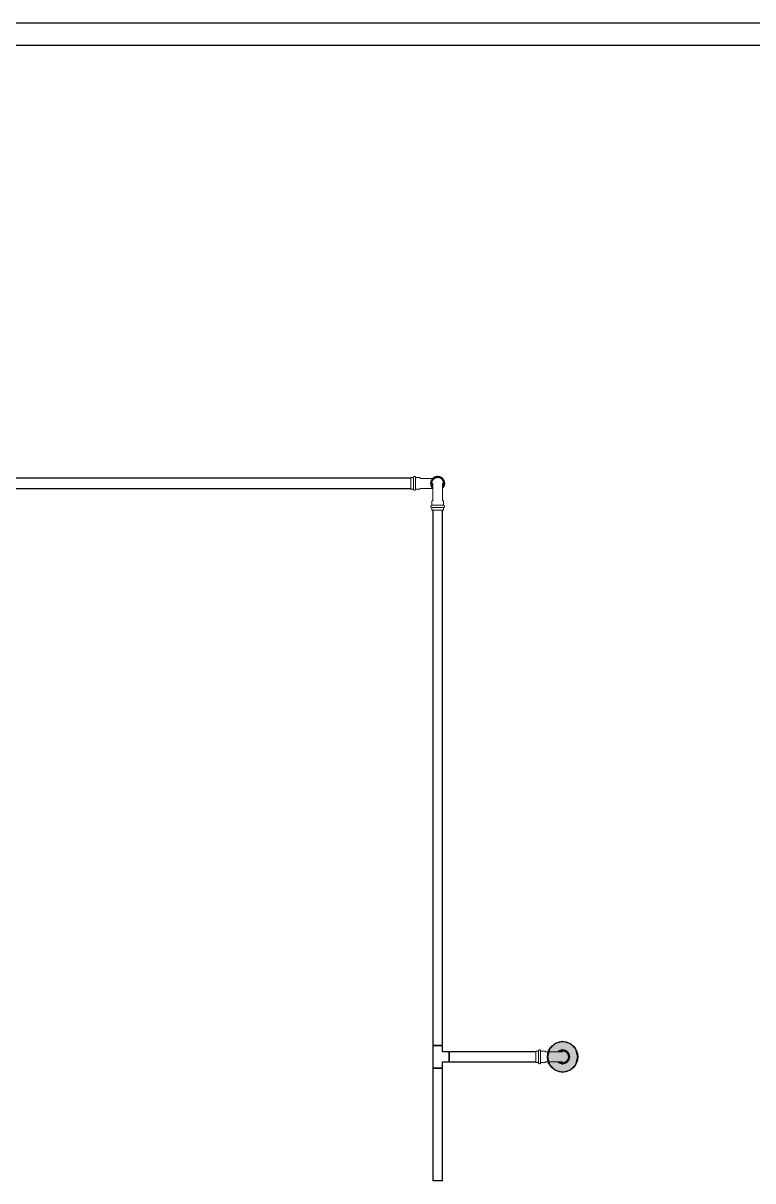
# Model space of a CAD drawing. Header units: inches. Extents: x -3327 to -1, y 8 to 1328.
# Drawn here: x -688.5 to -592.6, y 121.4 to 273.4 of the extents above; entities that cross this region are included whole.
import ezdxf

# ---------------------------------------------------------------- set-up
doc = ezdxf.new("R2010")
doc.units = ezdxf.units.IN
doc.header["$MEASUREMENT"] = 0
doc.layers.add('P-PIPE', color=3, linetype='Continuous', lineweight=9)
doc.layers.add('X - REF - FP', color=7, linetype='Continuous', true_color=0xb90000)

# ---------------------------------------------------------------- blocks, each defined once
blk = doc.blocks.new('Victaulic-VicPress316-Elbow 90-45deg Style P568_P571 - Standard-V2-SECOND LEVEL')
at = {"layer": 'P-PIPE'}
for p, q in [((-3203.81, 730.05), (-3203.81, 729.6)), ((-3203.7, 731.1), (-3203.7, 730.2)), ((-3202.39, 730.21), (-3202.39, 731.1)), ((-3202.28, 729.6), (-3202.28, 730.05)), ((-3203.05, 729.6), (-3203.81, 729.6)), ((-3203.81, 729.31), (-3203.81, 728.97)), ((-3203.05, 729.31), (-3203.81, 729.31)), ((-3203.81, 728.97), (-3203.05, 728.97)), ((-3202.28, 729.6), (-3203.05, 729.6)), ((-3202.28, 729.31), (-3203.05, 729.31)), ((-3203.05, 728.97), (-3202.28, 728.97)), ((-3202.28, 728.97), (-3202.28, 729.31))]:
    blk.add_line(p, q, dxfattribs=at)
at = {"layer": 'P-PIPE', "flags": 128}
for points in [[(-3203.05, 733.4), (-3203.08, 733.4), (-3203.12, 733.4), (-3203.16, 733.4), (-3203.19, 733.39), (-3203.23, 733.38), (-3203.26, 733.38), (-3203.3, 733.37), (-3203.33, 733.36), (-3203.37, 733.34), (-3203.4, 733.33), (-3203.43, 733.32), (-3203.47, 733.3), (-3203.5, 733.28), (-3203.53, 733.26), (-3203.56, 733.24), (-3203.59, 733.22), (-3203.62, 733.2), (-3203.65, 733.18), (-3203.67, 733.15), (-3203.7, 733.13), (-3203.73, 733.1), (-3203.75, 733.07), (-3203.77, 733.04), (-3203.79, 733.01), (-3203.81, 732.98), (-3203.83, 732.95), (-3203.85, 732.92), (-3203.87, 732.89), (-3203.88, 732.85), (-3203.9, 732.82), (-3203.91, 732.79), (-3203.92, 732.75), (-3203.93, 732.72), (-3203.94, 732.68), (-3203.94, 732.65), (-3203.95, 732.61), (-3203.95, 732.57), (-3203.96, 732.54), (-3203.96, 732.5), (-3203.96, 732.46), (-3203.96, 732.43), (-3203.95, 732.39), (-3203.95, 732.35), (-3203.94, 732.32), (-3203.93, 732.28), (-3203.93, 732.25), (-3203.91, 732.21), (-3203.9, 732.18), (-3203.89, 732.14), (-3203.88, 732.11), (-3203.86, 732.08), (-3203.84, 732.05), (-3203.82, 732.01), (-3203.8, 731.98), (-3203.78, 731.95), (-3203.76, 731.92), (-3203.74, 731.9), (-3203.71, 731.87)], [(-3203.05, 733.26), (-3203.08, 733.26), (-3203.11, 733.25), (-3203.14, 733.25), (-3203.17, 733.25), (-3203.2, 733.24), (-3203.23, 733.23), (-3203.26, 733.23), (-3203.29, 733.22), (-3203.32, 733.21), (-3203.34, 733.2), (-3203.37, 733.18), (-3203.4, 733.17), (-3203.43, 733.16), (-3203.45, 733.14), (-3203.48, 733.12), (-3203.5, 733.1), (-3203.53, 733.09), (-3203.55, 733.07), (-3203.57, 733.05), (-3203.6, 733.02), (-3203.62, 733), (-3203.64, 732.98), (-3203.66, 732.95), (-3203.67, 732.93), (-3203.69, 732.9), (-3203.71, 732.88), (-3203.72, 732.85), (-3203.74, 732.82), (-3203.75, 732.8), (-3203.76, 732.77), (-3203.77, 732.74), (-3203.78, 732.71), (-3203.79, 732.68), (-3203.8, 732.65), (-3203.8, 732.62), (-3203.81, 732.59), (-3203.81, 732.56), (-3203.81, 732.53), (-3203.81, 732.5), (-3203.81, 732.47), (-3203.81, 732.44), (-3203.81, 732.41), (-3203.8, 732.38), (-3203.8, 732.35), (-3203.79, 732.32), (-3203.78, 732.29), (-3203.78, 732.26), (-3203.77, 732.23), (-3203.76, 732.2), (-3203.74, 732.17), (-3203.73, 732.14), (-3203.72, 732.12), (-3203.7, 732.1)], [(-3202.39, 731.86), (-3202.37, 731.88), (-3202.34, 731.91), (-3202.32, 731.94), (-3202.3, 731.97), (-3202.28, 732), (-3202.26, 732.03), (-3202.24, 732.06), (-3202.23, 732.09), (-3202.21, 732.13), (-3202.2, 732.16), (-3202.18, 732.19), (-3202.17, 732.23), (-3202.16, 732.26), (-3202.15, 732.3), (-3202.15, 732.33), (-3202.14, 732.37), (-3202.14, 732.41), (-3202.14, 732.44), (-3202.13, 732.48), (-3202.13, 732.52), (-3202.14, 732.55), (-3202.14, 732.59), (-3202.14, 732.63), (-3202.15, 732.66), (-3202.16, 732.7), (-3202.17, 732.73), (-3202.18, 732.77), (-3202.19, 732.8), (-3202.2, 732.84), (-3202.22, 732.87), (-3202.23, 732.9), (-3202.25, 732.93), (-3202.27, 732.97), (-3202.29, 733), (-3202.31, 733.03), (-3202.33, 733.06), (-3202.35, 733.08), (-3202.38, 733.11), (-3202.4, 733.14), (-3202.43, 733.16), (-3202.46, 733.19), (-3202.49, 733.21), (-3202.51, 733.23), (-3202.55, 733.25), (-3202.58, 733.27), (-3202.61, 733.29), (-3202.64, 733.31), (-3202.67, 733.32), (-3202.71, 733.34), (-3202.74, 733.35), (-3202.78, 733.36), (-3202.81, 733.37), (-3202.85, 733.38), (-3202.88, 733.39), (-3202.92, 733.39), (-3202.95, 733.4), (-3202.99, 733.4), (-3203.03, 733.4), (-3203.05, 733.4)], [(-3202.39, 732.1), (-3202.37, 732.13), (-3202.36, 732.16), (-3202.34, 732.18), (-3202.33, 732.21), (-3202.32, 732.24), (-3202.31, 732.27), (-3202.3, 732.3), (-3202.3, 732.33), (-3202.29, 732.36), (-3202.29, 732.39), (-3202.28, 732.42), (-3202.28, 732.45), (-3202.28, 732.48), (-3202.28, 732.51), (-3202.28, 732.54), (-3202.28, 732.57), (-3202.29, 732.6), (-3202.29, 732.63), (-3202.3, 732.66), (-3202.31, 732.69), (-3202.32, 732.72), (-3202.33, 732.75), (-3202.34, 732.78), (-3202.35, 732.81), (-3202.36, 732.84), (-3202.38, 732.86), (-3202.39, 732.89), (-3202.41, 732.92), (-3202.43, 732.94), (-3202.44, 732.97), (-3202.46, 732.99), (-3202.48, 733.01), (-3202.51, 733.03), (-3202.53, 733.06), (-3202.55, 733.08), (-3202.58, 733.09), (-3202.6, 733.11), (-3202.62, 733.13), (-3202.65, 733.15), (-3202.68, 733.16), (-3202.7, 733.18), (-3202.73, 733.19), (-3202.76, 733.2), (-3202.79, 733.21), (-3202.82, 733.22), (-3202.85, 733.23), (-3202.88, 733.24), (-3202.91, 733.24), (-3202.94, 733.25), (-3202.97, 733.25), (-3203, 733.26), (-3203.03, 733.26), (-3203.05, 733.26)], [(-3203.7, 732.49), (-3203.7, 732.49), (-3203.7, 732.49), (-3203.7, 732.48), (-3203.7, 732.47), (-3203.7, 732.46), (-3203.7, 732.45), (-3203.7, 732.44), (-3203.7, 732.42), (-3203.7, 732.4), (-3203.7, 732.38), (-3203.7, 732.36), (-3203.7, 732.33), (-3203.7, 732.31), (-3203.7, 732.28), (-3203.7, 732.25), (-3203.7, 732.21), (-3203.7, 732.18), (-3203.7, 732.14), (-3203.7, 732.11), (-3203.7, 732.07), (-3203.7, 732.03), (-3203.7, 731.98), (-3203.7, 731.94), (-3203.7, 731.9), (-3203.7, 731.85), (-3203.7, 731.8), (-3203.7, 731.75), (-3203.7, 731.7), (-3203.7, 731.65), (-3203.7, 731.6), (-3203.7, 731.55), (-3203.7, 731.5), (-3203.7, 731.44), (-3203.7, 731.39), (-3203.7, 731.33), (-3203.7, 731.28), (-3203.7, 731.22), (-3203.7, 731.17), (-3203.7, 731.11), (-3203.7, 731.1)], [(-3202.39, 731.1), (-3202.39, 731.15), (-3202.39, 731.21), (-3202.39, 731.26), (-3202.39, 731.32), (-3202.39, 731.37), (-3202.39, 731.43), (-3202.39, 731.48), (-3202.39, 731.54), (-3202.39, 731.59), (-3202.39, 731.64), (-3202.39, 731.69), (-3202.39, 731.74), (-3202.39, 731.79), (-3202.39, 731.84), (-3202.39, 731.88), (-3202.39, 731.93), (-3202.39, 731.97), (-3202.39, 732.02), (-3202.39, 732.06), (-3202.39, 732.1), (-3202.39, 732.13), (-3202.39, 732.17), (-3202.39, 732.21), (-3202.39, 732.24), (-3202.39, 732.27), (-3202.39, 732.3), (-3202.39, 732.33), (-3202.39, 732.35), (-3202.39, 732.37), (-3202.39, 732.4), (-3202.39, 732.41), (-3202.39, 732.43), (-3202.39, 732.45), (-3202.39, 732.46), (-3202.39, 732.47), (-3202.39, 732.48), (-3202.39, 732.48), (-3202.39, 732.49), (-3202.39, 732.49), (-3202.39, 732.49)], [(-3203.81, 730.05), (-3203.81, 730.06), (-3203.81, 730.07), (-3203.81, 730.08), (-3203.81, 730.09), (-3203.81, 730.11), (-3203.8, 730.12), (-3203.8, 730.13), (-3203.8, 730.14), (-3203.8, 730.15), (-3203.79, 730.16), (-3203.79, 730.17), (-3203.78, 730.18), (-3203.78, 730.19), (-3203.77, 730.2), (-3203.76, 730.2), (-3203.76, 730.21), (-3203.75, 730.22), (-3203.74, 730.23), (-3203.74, 730.24), (-3203.73, 730.25), (-3203.72, 730.25), (-3203.71, 730.26), (-3203.71, 730.27), (-3203.7, 730.27)], [(-3202.39, 730.27), (-3202.38, 730.26), (-3202.37, 730.26), (-3202.36, 730.25), (-3202.36, 730.24), (-3202.35, 730.23), (-3202.34, 730.22), (-3202.33, 730.22), (-3202.33, 730.21), (-3202.32, 730.2), (-3202.32, 730.19), (-3202.31, 730.18), (-3202.31, 730.17), (-3202.3, 730.16), (-3202.3, 730.15), (-3202.29, 730.14), (-3202.29, 730.13), (-3202.29, 730.12), (-3202.29, 730.11), (-3202.28, 730.1), (-3202.28, 730.09), (-3202.28, 730.07), (-3202.28, 730.06), (-3202.28, 730.05), (-3202.28, 730.05)], [(-3203.81, 729.31), (-3203.82, 729.31), (-3203.82, 729.31), (-3203.83, 729.31), (-3203.84, 729.31), (-3203.84, 729.31), (-3203.85, 729.31), (-3203.85, 729.31), (-3203.86, 729.32), (-3203.86, 729.32), (-3203.87, 729.32), (-3203.87, 729.32), (-3203.88, 729.32), (-3203.88, 729.33), (-3203.89, 729.33), (-3203.89, 729.33), (-3203.9, 729.34), (-3203.9, 729.34), (-3203.91, 729.34), (-3203.91, 729.35), (-3203.92, 729.35), (-3203.92, 729.36), (-3203.92, 729.36), (-3203.93, 729.37), (-3203.93, 729.37), (-3203.93, 729.38), (-3203.94, 729.38), (-3203.94, 729.39), (-3203.94, 729.39), (-3203.95, 729.4), (-3203.95, 729.4), (-3203.95, 729.41), (-3203.95, 729.41), (-3203.95, 729.42), (-3203.95, 729.42), (-3203.96, 729.43), (-3203.96, 729.44), (-3203.96, 729.44), (-3203.96, 729.45), (-3203.96, 729.45), (-3203.96, 729.46), (-3203.96, 729.46), (-3203.96, 729.47), (-3203.96, 729.48), (-3203.96, 729.48), (-3203.95, 729.49), (-3203.95, 729.49), (-3203.95, 729.5), (-3203.95, 729.5), (-3203.95, 729.51), (-3203.94, 729.51), (-3203.94, 729.52), (-3203.94, 729.52), (-3203.94, 729.53), (-3203.93, 729.53), (-3203.93, 729.54), (-3203.93, 729.54), (-3203.92, 729.55), (-3203.92, 729.55), (-3203.92, 729.56), (-3203.91, 729.56), (-3203.91, 729.57), (-3203.9, 729.57), (-3203.9, 729.57), (-3203.89, 729.58), (-3203.89, 729.58), (-3203.88, 729.58), (-3203.88, 729.58), (-3203.87, 729.59), (-3203.87, 729.59), (-3203.86, 729.59), (-3203.86, 729.59), (-3203.85, 729.59), (-3203.84, 729.6), (-3203.84, 729.6), (-3203.83, 729.6), (-3203.83, 729.6), (-3203.82, 729.6), (-3203.82, 729.6), (-3203.81, 729.6)], [(-3203.05, 729.6), (-3203.08, 729.6), (-3203.11, 729.6), (-3203.14, 729.6), (-3203.17, 729.6), (-3203.2, 729.6), (-3203.23, 729.6), (-3203.26, 729.6), (-3203.29, 729.6), (-3203.32, 729.6), (-3203.34, 729.6), (-3203.37, 729.6), (-3203.4, 729.6), (-3203.43, 729.6), (-3203.45, 729.6), (-3203.48, 729.6), (-3203.5, 729.6), (-3203.53, 729.6), (-3203.55, 729.6), (-3203.57, 729.6), (-3203.6, 729.6), (-3203.62, 729.6), (-3203.64, 729.6), (-3203.66, 729.6), (-3203.67, 729.6), (-3203.69, 729.6), (-3203.71, 729.6), (-3203.72, 729.6), (-3203.74, 729.6), (-3203.75, 729.6), (-3203.76, 729.6), (-3203.77, 729.6), (-3203.78, 729.6), (-3203.79, 729.6), (-3203.8, 729.6), (-3203.8, 729.6), (-3203.81, 729.6), (-3203.81, 729.6), (-3203.81, 729.6), (-3203.81, 729.6), (-3203.81, 729.6)], [(-3203.81, 729.6), (-3203.81, 729.6), (-3203.81, 729.6), (-3203.81, 729.6), (-3203.8, 729.6), (-3203.8, 729.6), (-3203.79, 729.6), (-3203.78, 729.6), (-3203.77, 729.6)], [(-3203.77, 729.31), (-3203.78, 729.31), (-3203.79, 729.31), (-3203.8, 729.31), (-3203.8, 729.31), (-3203.81, 729.31), (-3203.81, 729.31), (-3203.81, 729.31), (-3203.81, 729.31), (-3203.81, 729.31)], [(-3203.81, 729.31), (-3203.81, 729.31), (-3203.81, 729.31), (-3203.81, 729.31), (-3203.8, 729.31), (-3203.8, 729.31), (-3203.79, 729.31), (-3203.78, 729.31), (-3203.77, 729.31), (-3203.76, 729.31), (-3203.75, 729.31), (-3203.74, 729.31), (-3203.73, 729.31), (-3203.71, 729.31), (-3203.7, 729.31), (-3203.68, 729.31), (-3203.66, 729.31), (-3203.64, 729.31), (-3203.62, 729.31), (-3203.6, 729.31), (-3203.58, 729.31), (-3203.56, 729.31), (-3203.53, 729.31), (-3203.51, 729.31), (-3203.49, 729.31), (-3203.46, 729.31), (-3203.43, 729.31), (-3203.41, 729.31), (-3203.38, 729.31), (-3203.35, 729.31), (-3203.32, 729.31), (-3203.29, 729.31), (-3203.27, 729.31), (-3203.24, 729.31), (-3203.21, 729.31), (-3203.18, 729.31), (-3203.15, 729.31), (-3203.12, 729.31), (-3203.08, 729.31), (-3203.05, 729.31), (-3203.05, 729.31)], [(-3202.28, 729.6), (-3202.28, 729.6), (-3202.28, 729.6), (-3202.29, 729.6), (-3202.29, 729.6), (-3202.29, 729.6), (-3202.3, 729.6), (-3202.31, 729.6), (-3202.32, 729.6), (-3202.33, 729.6), (-3202.34, 729.6), (-3202.35, 729.6), (-3202.37, 729.6), (-3202.38, 729.6), (-3202.4, 729.6), (-3202.41, 729.6), (-3202.43, 729.6), (-3202.45, 729.6), (-3202.47, 729.6), (-3202.49, 729.6), (-3202.51, 729.6), (-3202.53, 729.6), (-3202.56, 729.6), (-3202.58, 729.6), (-3202.61, 729.6), (-3202.63, 729.6), (-3202.66, 729.6), (-3202.68, 729.6), (-3202.71, 729.6), (-3202.74, 729.6), (-3202.77, 729.6), (-3202.8, 729.6), (-3202.83, 729.6), (-3202.86, 729.6), (-3202.89, 729.6), (-3202.92, 729.6), (-3202.95, 729.6), (-3202.98, 729.6), (-3203.01, 729.6), (-3203.04, 729.6), (-3203.05, 729.6)], [(-3203.05, 729.31), (-3203.02, 729.31), (-3202.98, 729.31), (-3202.95, 729.31), (-3202.92, 729.31), (-3202.89, 729.31), (-3202.86, 729.31), (-3202.83, 729.31), (-3202.8, 729.31), (-3202.78, 729.31), (-3202.75, 729.31), (-3202.72, 729.31), (-3202.69, 729.31), (-3202.67, 729.31), (-3202.64, 729.31), (-3202.61, 729.31), (-3202.59, 729.31), (-3202.56, 729.31), (-3202.54, 729.31), (-3202.52, 729.31), (-3202.5, 729.31), (-3202.48, 729.31), (-3202.46, 729.31), (-3202.44, 729.31), (-3202.42, 729.31), (-3202.4, 729.31), (-3202.39, 729.31), (-3202.37, 729.31), (-3202.36, 729.31), (-3202.34, 729.31), (-3202.33, 729.31), (-3202.32, 729.31), (-3202.31, 729.31), (-3202.3, 729.31), (-3202.3, 729.31), (-3202.29, 729.31), (-3202.29, 729.31), (-3202.28, 729.31), (-3202.28, 729.31), (-3202.28, 729.31), (-3202.28, 729.31)], [(-3202.32, 729.6), (-3202.31, 729.6), (-3202.3, 729.6), (-3202.3, 729.6), (-3202.29, 729.6), (-3202.29, 729.6), (-3202.28, 729.6), (-3202.28, 729.6), (-3202.28, 729.6), (-3202.28, 729.6)], [(-3202.28, 729.31), (-3202.28, 729.31), (-3202.28, 729.31), (-3202.29, 729.31), (-3202.29, 729.31), (-3202.29, 729.31), (-3202.3, 729.31), (-3202.31, 729.31), (-3202.32, 729.31)], [(-3202.28, 729.6), (-3202.27, 729.6), (-3202.27, 729.6), (-3202.26, 729.6), (-3202.26, 729.6), (-3202.25, 729.6), (-3202.24, 729.6), (-3202.24, 729.59), (-3202.23, 729.59), (-3202.23, 729.59), (-3202.22, 729.59), (-3202.22, 729.59), (-3202.21, 729.58), (-3202.21, 729.58), (-3202.2, 729.58), (-3202.2, 729.57), (-3202.19, 729.57), (-3202.19, 729.57), (-3202.18, 729.56), (-3202.18, 729.56), (-3202.18, 729.56), (-3202.17, 729.55), (-3202.17, 729.55), (-3202.16, 729.54), (-3202.16, 729.54), (-3202.16, 729.53), (-3202.15, 729.53), (-3202.15, 729.52), (-3202.15, 729.52), (-3202.15, 729.51), (-3202.14, 729.51), (-3202.14, 729.5), (-3202.14, 729.5), (-3202.14, 729.49), (-3202.14, 729.48), (-3202.14, 729.48), (-3202.14, 729.47), (-3202.13, 729.47), (-3202.13, 729.46), (-3202.13, 729.46), (-3202.13, 729.45), (-3202.13, 729.44), (-3202.13, 729.44), (-3202.14, 729.43), (-3202.14, 729.43), (-3202.14, 729.42), (-3202.14, 729.42), (-3202.14, 729.41), (-3202.14, 729.4), (-3202.14, 729.4), (-3202.15, 729.39), (-3202.15, 729.39), (-3202.15, 729.38), (-3202.16, 729.38), (-3202.16, 729.37), (-3202.16, 729.37), (-3202.17, 729.36), (-3202.17, 729.36), (-3202.17, 729.35), (-3202.18, 729.35), (-3202.18, 729.35), (-3202.19, 729.34), (-3202.19, 729.34), (-3202.19, 729.34), (-3202.2, 729.33), (-3202.2, 729.33), (-3202.21, 729.33), (-3202.21, 729.32), (-3202.22, 729.32), (-3202.23, 729.32), (-3202.23, 729.32), (-3202.24, 729.32), (-3202.24, 729.31), (-3202.25, 729.31), (-3202.25, 729.31), (-3202.26, 729.31), (-3202.26, 729.31), (-3202.27, 729.31), (-3202.28, 729.31), (-3202.28, 729.31)]]:
    blk.add_lwpolyline(points, dxfattribs=at)
blk = doc.blocks.new('Victaulic-VicPress316-Elbow 90-45deg Style P568_P571 - Standard-V39-SECOND LEVEL')
at = {"layer": 'P-PIPE'}
for p, q in [((-1301.39, 459.57), (-1301.39, 459.11)), ((-1301.28, 460.61), (-1301.28, 459.72)), ((-1299.97, 459.72), (-1299.97, 460.61)), ((-1299.86, 459.11), (-1299.86, 459.57)), ((-1300.62, 459.11), (-1301.39, 459.11)), ((-1301.39, 458.82), (-1301.39, 458.48)), ((-1300.62, 458.82), (-1301.39, 458.82)), ((-1301.39, 458.48), (-1300.62, 458.48)), ((-1299.86, 459.11), (-1300.62, 459.11)), ((-1299.86, 458.82), (-1300.62, 458.82)), ((-1300.62, 458.48), (-1299.86, 458.48)), ((-1299.86, 458.48), (-1299.86, 458.82))]:
    blk.add_line(p, q, dxfattribs=at)
at = {"layer": 'P-PIPE', "flags": 128}
for points in [[(-1300.62, 462.92), (-1300.66, 462.92), (-1300.7, 462.91), (-1300.73, 462.91), (-1300.77, 462.91), (-1300.81, 462.9), (-1300.84, 462.89), (-1300.88, 462.88), (-1300.91, 462.87), (-1300.95, 462.86), (-1300.98, 462.84), (-1301.01, 462.83), (-1301.05, 462.81), (-1301.08, 462.8), (-1301.11, 462.78), (-1301.14, 462.76), (-1301.17, 462.74), (-1301.2, 462.71), (-1301.23, 462.69), (-1301.25, 462.67), (-1301.28, 462.64), (-1301.3, 462.61), (-1301.33, 462.59), (-1301.35, 462.56), (-1301.37, 462.53), (-1301.39, 462.5), (-1301.41, 462.47), (-1301.43, 462.43), (-1301.45, 462.4), (-1301.46, 462.37), (-1301.48, 462.34), (-1301.49, 462.3), (-1301.5, 462.27), (-1301.51, 462.23), (-1301.52, 462.2), (-1301.52, 462.16), (-1301.53, 462.12), (-1301.53, 462.09), (-1301.54, 462.05), (-1301.54, 462.01), (-1301.54, 461.98), (-1301.53, 461.94), (-1301.53, 461.91), (-1301.53, 461.87), (-1301.52, 461.83), (-1301.51, 461.8), (-1301.5, 461.76), (-1301.49, 461.73), (-1301.48, 461.69), (-1301.47, 461.66), (-1301.45, 461.63), (-1301.44, 461.59), (-1301.42, 461.56), (-1301.4, 461.53), (-1301.38, 461.5), (-1301.36, 461.47), (-1301.34, 461.44), (-1301.32, 461.41), (-1301.29, 461.38), (-1301.27, 461.36), (-1301.24, 461.33), (-1301.21, 461.31), (-1301.19, 461.29), (-1301.16, 461.26), (-1301.13, 461.24), (-1301.1, 461.22), (-1301.06, 461.21), (-1301.03, 461.19), (-1301, 461.17), (-1300.96, 461.16), (-1300.93, 461.15), (-1300.9, 461.13), (-1300.86, 461.12), (-1300.83, 461.12), (-1300.79, 461.11), (-1300.75, 461.1), (-1300.72, 461.1), (-1300.68, 461.09), (-1300.64, 461.09), (-1300.62, 461.09)], [(-1299.99, 462.66), (-1300.01, 462.68), (-1300.04, 462.7), (-1300.06, 462.72), (-1300.09, 462.75), (-1300.12, 462.77), (-1300.15, 462.79), (-1300.19, 462.8), (-1300.22, 462.82), (-1300.25, 462.84), (-1300.29, 462.85), (-1300.32, 462.86), (-1300.35, 462.88), (-1300.39, 462.89), (-1300.42, 462.89), (-1300.46, 462.9), (-1300.5, 462.91), (-1300.53, 462.91), (-1300.57, 462.92), (-1300.61, 462.92), (-1300.62, 462.92)], [(-1301.28, 462), (-1301.28, 462), (-1301.28, 462)], [(-1301.28, 460.61), (-1301.28, 460.67), (-1301.28, 460.72), (-1301.28, 460.78), (-1301.28, 460.83), (-1301.28, 460.89), (-1301.28, 460.94), (-1301.28, 461), (-1301.28, 461.05), (-1301.28, 461.1), (-1301.28, 461.15), (-1301.28, 461.21), (-1301.28, 461.26), (-1301.28, 461.3), (-1301.28, 461.35), (-1301.28, 461.38)], [(-1300.62, 461.09), (-1300.59, 461.09), (-1300.55, 461.1), (-1300.52, 461.1), (-1300.48, 461.1), (-1300.44, 461.11), (-1300.41, 461.12), (-1300.37, 461.13), (-1300.34, 461.14), (-1300.3, 461.15), (-1300.27, 461.16), (-1300.24, 461.18), (-1300.2, 461.2), (-1300.17, 461.21), (-1300.14, 461.23), (-1300.11, 461.25), (-1300.08, 461.27), (-1300.05, 461.3), (-1300.02, 461.32), (-1300, 461.34)], [(-1299.97, 461.35), (-1299.97, 461.32), (-1299.97, 461.27), (-1299.97, 461.22), (-1299.97, 461.17), (-1299.97, 461.12), (-1299.97, 461.06), (-1299.97, 461.01), (-1299.97, 460.96), (-1299.97, 460.9), (-1299.97, 460.85), (-1299.97, 460.79), (-1299.97, 460.74), (-1299.97, 460.68), (-1299.97, 460.63), (-1299.97, 460.61)], [(-1301.39, 459.57), (-1301.39, 459.58), (-1301.39, 459.59), (-1301.39, 459.6), (-1301.39, 459.61), (-1301.39, 459.62), (-1301.38, 459.63), (-1301.38, 459.64), (-1301.38, 459.65), (-1301.37, 459.66), (-1301.37, 459.67), (-1301.37, 459.68), (-1301.36, 459.69), (-1301.36, 459.7), (-1301.35, 459.71), (-1301.34, 459.72), (-1301.34, 459.73), (-1301.33, 459.74), (-1301.32, 459.75), (-1301.32, 459.75), (-1301.31, 459.76), (-1301.3, 459.77), (-1301.29, 459.78), (-1301.28, 459.78), (-1301.28, 459.78)], [(-1299.97, 459.78), (-1299.96, 459.78), (-1299.95, 459.77), (-1299.94, 459.76), (-1299.93, 459.76), (-1299.93, 459.75), (-1299.92, 459.74), (-1299.91, 459.73), (-1299.91, 459.72), (-1299.9, 459.71), (-1299.9, 459.7), (-1299.89, 459.69), (-1299.89, 459.68), (-1299.88, 459.67), (-1299.88, 459.66), (-1299.87, 459.65), (-1299.87, 459.64), (-1299.87, 459.63), (-1299.86, 459.62), (-1299.86, 459.61), (-1299.86, 459.6), (-1299.86, 459.59), (-1299.86, 459.58), (-1299.86, 459.57), (-1299.86, 459.57)], [(-1301.39, 458.82), (-1301.4, 458.82), (-1301.4, 458.82), (-1301.41, 458.82), (-1301.41, 458.83), (-1301.42, 458.83), (-1301.43, 458.83), (-1301.43, 458.83), (-1301.44, 458.83), (-1301.44, 458.83), (-1301.45, 458.83), (-1301.45, 458.84), (-1301.46, 458.84), (-1301.46, 458.84), (-1301.47, 458.85), (-1301.47, 458.85), (-1301.48, 458.85), (-1301.48, 458.86), (-1301.49, 458.86), (-1301.49, 458.86), (-1301.5, 458.87), (-1301.5, 458.87), (-1301.5, 458.88), (-1301.51, 458.88), (-1301.51, 458.89), (-1301.51, 458.89), (-1301.52, 458.9), (-1301.52, 458.9), (-1301.52, 458.91), (-1301.52, 458.91), (-1301.53, 458.92), (-1301.53, 458.92), (-1301.53, 458.93), (-1301.53, 458.93), (-1301.53, 458.94), (-1301.53, 458.94), (-1301.54, 458.95), (-1301.54, 458.96), (-1301.54, 458.96), (-1301.54, 458.97), (-1301.54, 458.97), (-1301.54, 458.98), (-1301.54, 458.98), (-1301.54, 458.99), (-1301.53, 459), (-1301.53, 459), (-1301.53, 459.01), (-1301.53, 459.01), (-1301.53, 459.02), (-1301.53, 459.02), (-1301.52, 459.03), (-1301.52, 459.03), (-1301.52, 459.04), (-1301.52, 459.04), (-1301.51, 459.05), (-1301.51, 459.05), (-1301.51, 459.06), (-1301.5, 459.06), (-1301.5, 459.07), (-1301.49, 459.07), (-1301.49, 459.08), (-1301.49, 459.08), (-1301.48, 459.08), (-1301.48, 459.09), (-1301.47, 459.09), (-1301.47, 459.09), (-1301.46, 459.1), (-1301.46, 459.1), (-1301.45, 459.1), (-1301.45, 459.1), (-1301.44, 459.11), (-1301.43, 459.11), (-1301.43, 459.11), (-1301.42, 459.11), (-1301.42, 459.11), (-1301.41, 459.11), (-1301.41, 459.11), (-1301.4, 459.11), (-1301.39, 459.11), (-1301.39, 459.11)], [(-1300.62, 459.11), (-1300.66, 459.11), (-1300.69, 459.11), (-1300.72, 459.11), (-1300.75, 459.11), (-1300.78, 459.11), (-1300.81, 459.11), (-1300.84, 459.11), (-1300.87, 459.11), (-1300.9, 459.11), (-1300.92, 459.11), (-1300.95, 459.11), (-1300.98, 459.11), (-1301.01, 459.11), (-1301.03, 459.11), (-1301.06, 459.11), (-1301.08, 459.11), (-1301.11, 459.11), (-1301.13, 459.11), (-1301.15, 459.11), (-1301.17, 459.11), (-1301.2, 459.11), (-1301.22, 459.11), (-1301.23, 459.11), (-1301.25, 459.11), (-1301.27, 459.11), (-1301.29, 459.11), (-1301.3, 459.11), (-1301.31, 459.11), (-1301.33, 459.11), (-1301.34, 459.11), (-1301.35, 459.11), (-1301.36, 459.11), (-1301.37, 459.11), (-1301.37, 459.11), (-1301.38, 459.11), (-1301.38, 459.11), (-1301.39, 459.11), (-1301.39, 459.11), (-1301.39, 459.11), (-1301.39, 459.11)], [(-1301.39, 459.11), (-1301.39, 459.11), (-1301.39, 459.11), (-1301.39, 459.11), (-1301.38, 459.11), (-1301.38, 459.11), (-1301.37, 459.11), (-1301.36, 459.11), (-1301.35, 459.11)], [(-1301.35, 458.82), (-1301.36, 458.82), (-1301.37, 458.82), (-1301.37, 458.82), (-1301.38, 458.82), (-1301.38, 458.82), (-1301.39, 458.82), (-1301.39, 458.82), (-1301.39, 458.82), (-1301.39, 458.82)], [(-1301.39, 458.82), (-1301.39, 458.82), (-1301.39, 458.82), (-1301.39, 458.82), (-1301.38, 458.82), (-1301.38, 458.82), (-1301.37, 458.82), (-1301.36, 458.82), (-1301.35, 458.82), (-1301.34, 458.82), (-1301.33, 458.82), (-1301.32, 458.82), (-1301.3, 458.82), (-1301.29, 458.82), (-1301.27, 458.82), (-1301.26, 458.82), (-1301.24, 458.82), (-1301.22, 458.82), (-1301.2, 458.82), (-1301.18, 458.82), (-1301.16, 458.82), (-1301.14, 458.82), (-1301.11, 458.82), (-1301.09, 458.82), (-1301.06, 458.82), (-1301.04, 458.82), (-1301.01, 458.82), (-1300.99, 458.82), (-1300.96, 458.82), (-1300.93, 458.82), (-1300.9, 458.82), (-1300.87, 458.82), (-1300.84, 458.82), (-1300.82, 458.82), (-1300.79, 458.82), (-1300.76, 458.82), (-1300.72, 458.82), (-1300.69, 458.82), (-1300.66, 458.82), (-1300.63, 458.82), (-1300.62, 458.82)], [(-1299.86, 459.11), (-1299.86, 459.11), (-1299.86, 459.11), (-1299.86, 459.11), (-1299.87, 459.11), (-1299.87, 459.11), (-1299.88, 459.11), (-1299.89, 459.11), (-1299.9, 459.11), (-1299.91, 459.11), (-1299.92, 459.11), (-1299.93, 459.11), (-1299.95, 459.11), (-1299.96, 459.11), (-1299.98, 459.11), (-1299.99, 459.11), (-1300.01, 459.11), (-1300.03, 459.11), (-1300.05, 459.11), (-1300.07, 459.11), (-1300.09, 459.11), (-1300.11, 459.11), (-1300.14, 459.11), (-1300.16, 459.11), (-1300.19, 459.11), (-1300.21, 459.11), (-1300.24, 459.11), (-1300.26, 459.11), (-1300.29, 459.11), (-1300.32, 459.11), (-1300.35, 459.11), (-1300.38, 459.11), (-1300.41, 459.11), (-1300.43, 459.11), (-1300.46, 459.11), (-1300.49, 459.11), (-1300.53, 459.11), (-1300.56, 459.11), (-1300.59, 459.11), (-1300.62, 459.11), (-1300.62, 459.11)], [(-1300.62, 458.82), (-1300.59, 458.82), (-1300.56, 458.82), (-1300.53, 458.82), (-1300.5, 458.82), (-1300.47, 458.82), (-1300.44, 458.82), (-1300.41, 458.82), (-1300.38, 458.82), (-1300.35, 458.82), (-1300.33, 458.82), (-1300.3, 458.82), (-1300.27, 458.82), (-1300.24, 458.82), (-1300.22, 458.82), (-1300.19, 458.82), (-1300.17, 458.82), (-1300.14, 458.82), (-1300.12, 458.82), (-1300.1, 458.82), (-1300.08, 458.82), (-1300.05, 458.82), (-1300.03, 458.82), (-1300.02, 458.82), (-1300, 458.82), (-1299.98, 458.82), (-1299.96, 458.82), (-1299.95, 458.82), (-1299.94, 458.82), (-1299.92, 458.82), (-1299.91, 458.82), (-1299.9, 458.82), (-1299.89, 458.82), (-1299.88, 458.82), (-1299.88, 458.82), (-1299.87, 458.82), (-1299.87, 458.82), (-1299.86, 458.82), (-1299.86, 458.82), (-1299.86, 458.82), (-1299.86, 458.82)], [(-1299.9, 459.11), (-1299.89, 459.11), (-1299.88, 459.11), (-1299.88, 459.11), (-1299.87, 459.11), (-1299.87, 459.11), (-1299.86, 459.11), (-1299.86, 459.11), (-1299.86, 459.11), (-1299.86, 459.11)], [(-1299.86, 458.82), (-1299.86, 458.82), (-1299.86, 458.82), (-1299.86, 458.82), (-1299.87, 458.82), (-1299.87, 458.82), (-1299.88, 458.82), (-1299.89, 458.82), (-1299.9, 458.82)], [(-1299.86, 459.11), (-1299.85, 459.11), (-1299.85, 459.11), (-1299.84, 459.11), (-1299.84, 459.11), (-1299.83, 459.11), (-1299.82, 459.11), (-1299.82, 459.11), (-1299.81, 459.11), (-1299.81, 459.11), (-1299.8, 459.1), (-1299.8, 459.1), (-1299.79, 459.1), (-1299.79, 459.1), (-1299.78, 459.09), (-1299.78, 459.09), (-1299.77, 459.09), (-1299.77, 459.08), (-1299.76, 459.08), (-1299.76, 459.07), (-1299.75, 459.07), (-1299.75, 459.07), (-1299.75, 459.06), (-1299.74, 459.06), (-1299.74, 459.05), (-1299.74, 459.05), (-1299.73, 459.04), (-1299.73, 459.04), (-1299.73, 459.03), (-1299.73, 459.03), (-1299.72, 459.02), (-1299.72, 459.02), (-1299.72, 459.01), (-1299.72, 459.01), (-1299.72, 459), (-1299.72, 458.99), (-1299.71, 458.99), (-1299.71, 458.98), (-1299.71, 458.98), (-1299.71, 458.97), (-1299.71, 458.96), (-1299.71, 458.96), (-1299.71, 458.95), (-1299.71, 458.95), (-1299.72, 458.94), (-1299.72, 458.94), (-1299.72, 458.93), (-1299.72, 458.92), (-1299.72, 458.92), (-1299.72, 458.91), (-1299.73, 458.91), (-1299.73, 458.9), (-1299.73, 458.9), (-1299.73, 458.89), (-1299.74, 458.89), (-1299.74, 458.88), (-1299.74, 458.88), (-1299.75, 458.87), (-1299.75, 458.87), (-1299.76, 458.87), (-1299.76, 458.86), (-1299.76, 458.86), (-1299.77, 458.85), (-1299.77, 458.85), (-1299.78, 458.85), (-1299.78, 458.84), (-1299.79, 458.84), (-1299.79, 458.84), (-1299.8, 458.84), (-1299.8, 458.83), (-1299.81, 458.83), (-1299.82, 458.83), (-1299.82, 458.83), (-1299.83, 458.83), (-1299.83, 458.83), (-1299.84, 458.82), (-1299.84, 458.82), (-1299.85, 458.82), (-1299.86, 458.82), (-1299.86, 458.82)]]:
    blk.add_lwpolyline(points, dxfattribs=at)

msp = doc.modelspace()

# ---------------------------------------------------------------- hatches: boundary and pattern name
at = {"layer": 'X - REF - FP'}
msp.add_hatch(color=256, dxfattribs=at).paths.add_polyline_path([(-617.63, 135.66), (-616.63, 135.92), (-615.9, 136.66), (-615.63, 137.66), (-615.9, 138.66), (-616.63, 139.39), (-617.63, 139.66), (-618.63, 139.39), (-619.36, 138.66), (-619.63, 137.66), (-619.36, 136.66), (-618.63, 135.92)], flags=0)
h = msp.add_hatch(color=256, dxfattribs=at)
edge = h.paths.add_edge_path(flags=0)
edge.add_arc((-617.63, 137.66), 2, 0, 360)

# ---------------------------------------------------------------- linework, layer by layer
for p, q in [((-506.3, 273.44), (-725.49, 273.44)), ((-725.49, 270.56), (-506.3, 270.56)), ((-637.56, 213.65), (-690.99, 213.65)), ((-635.04, 212.99), (-634.78, 212.99)), ((-634.04, 213.73), (-634.04, 213.99)), ((-633.31, 212.99), (-633.04, 212.99)), ((-690.99, 212.33), (-637.56, 212.33)), ((-634.7, 209.47), (-634.7, 139.15)), ((-633.39, 139.15), (-633.39, 209.47)), ((-633.39, 139.15), (-634.7, 139.15)), ((-634.7, 139.15), (-634.7, 136.16)), ((-634.7, 139.15), (-634.68, 139.15)), ((-634.68, 139.15), (-634.61, 139.15)), ((-634.61, 139.15), (-634.51, 139.15)), ((-634.51, 139.15), (-634.37, 139.15)), ((-634.37, 139.15), (-634.21, 139.15)), ((-634.21, 139.15), (-633.87, 139.15)), ((-633.87, 139.15), (-633.72, 139.15)), ((-633.72, 139.15), (-633.58, 139.15)), ((-633.58, 139.15), (-633.48, 139.15)), ((-633.48, 139.15), (-633.41, 139.15)), ((-633.41, 139.15), (-633.39, 139.15)), ((-633.39, 138.31), (-633.39, 139.15)), ((-619.36, 138.66), (-619.63, 137.66)), ((-618.63, 139.39), (-619.36, 138.66)), ((-617.63, 139.66), (-618.63, 139.39)), ((-616.63, 139.39), (-617.63, 139.66)), ((-617.63, 138.39), (-617.63, 138.66)), ((-615.9, 138.66), (-616.63, 139.39)), ((-615.63, 137.66), (-615.9, 138.66)), ((-632.55, 138.31), (-633.39, 138.31)), ((-633.39, 136.16), (-633.39, 137)), ((-633.39, 137), (-632.55, 137)), ((-621.15, 138.31), (-632.55, 138.31)), ((-632.55, 137), (-632.55, 138.31)), ((-632.55, 138.31), (-632.55, 138.29)), ((-632.55, 138.29), (-632.55, 138.23)), ((-632.55, 138.23), (-632.55, 138.12)), ((-632.55, 138.12), (-632.55, 137.99)), ((-632.55, 137.99), (-632.55, 137.83)), ((-632.55, 137.83), (-632.55, 137.49)), ((-632.55, 137.49), (-632.55, 137.33)), ((-632.55, 137.33), (-632.55, 137.19)), ((-632.55, 137.19), (-632.55, 137.09)), ((-632.55, 137.09), (-632.55, 137.02)), ((-632.55, 137.02), (-632.55, 137)), ((-632.55, 137), (-621.15, 137)), ((-619.63, 137.66), (-619.36, 136.66)), ((-617.63, 136.66), (-617.63, 136.92)), ((-616.89, 137.66), (-616.63, 137.66)), ((-615.9, 136.66), (-615.63, 137.66)), ((-634.68, 136.16), (-634.7, 136.16)), ((-634.7, 136.16), (-634.7, 121.36)), ((-634.7, 136.16), (-633.39, 136.16)), ((-634.61, 136.16), (-634.68, 136.16)), ((-634.51, 136.16), (-634.61, 136.16)), ((-634.37, 136.16), (-634.51, 136.16)), ((-634.21, 136.16), (-634.37, 136.16)), ((-633.87, 136.16), (-634.21, 136.16)), ((-633.72, 136.16), (-633.87, 136.16)), ((-633.58, 136.16), (-633.72, 136.16)), ((-633.48, 136.16), (-633.58, 136.16)), ((-633.41, 136.16), (-633.48, 136.16)), ((-633.39, 136.16), (-633.41, 136.16)), ((-633.39, 121.36), (-633.39, 136.16)), ((-619.36, 136.66), (-618.63, 135.92)), ((-618.63, 135.92), (-617.63, 135.66)), ((-617.63, 135.66), (-616.63, 135.92)), ((-616.63, 135.92), (-615.9, 136.66)), ((-633.39, 121.36), (-634.7, 121.36))]:
    msp.add_line(p, q, dxfattribs=at)
msp.add_circle((-617.63, 137.66), 2, dxfattribs=at)

# ---------------------------------------------------------------- block references
at = {"layer": 'X - REF - FP', "rotation": 270}
for name, p in [('Victaulic-VicPress316-Elbow 90-45deg Style P568_P571 - Standard-V39-SECOND LEVEL', (-1096.05, -1087.64)), ('Victaulic-VicPress316-Elbow 90-45deg Style P568_P571 - Standard-V2-SECOND LEVEL', (-1350.12, -3065.39))]:
    msp.add_blockref(name, p, dxfattribs=at)
at = {"layer": 'X - REF - FP'}
msp.add_blockref('Victaulic-VicPress316-Elbow 90-45deg Style P568_P571 - Standard-V2-SECOND LEVEL', (2569, -519.5), dxfattribs=at)

doc.saveas('drawing.dxf')
